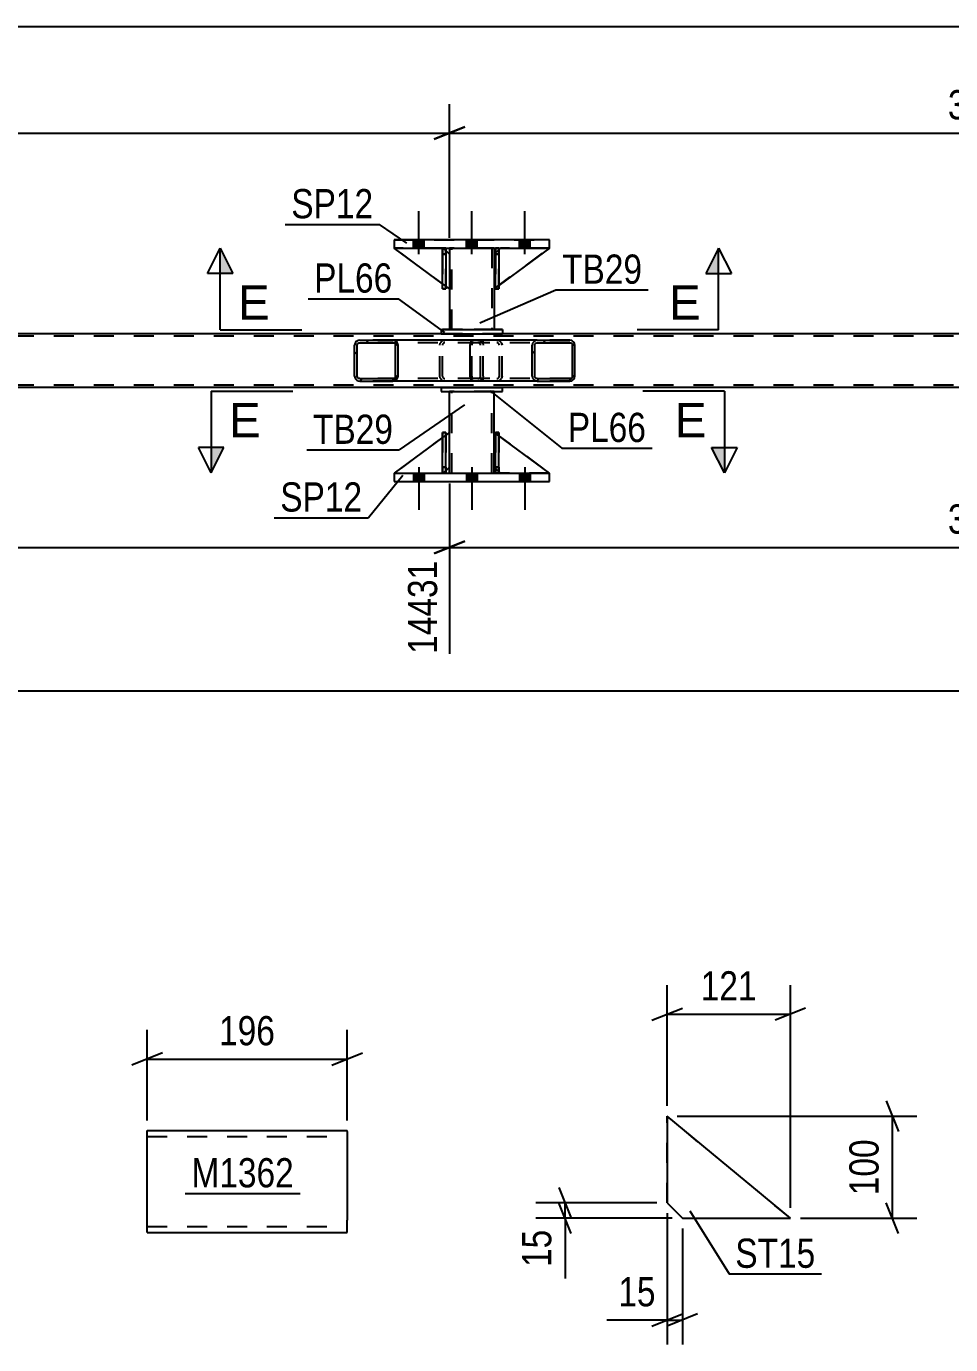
# Model space of a CAD drawing. Header units: millimetres. Extents: x 0 to 841, y 0 to 594.
# Drawn here: x 600.1 to 690.7, y 131.1 to 260.3 of the extents above; entities that cross this region are included whole.
import ezdxf

# ---------------------------------------------------------------- set-up
doc = ezdxf.new("R2010")
doc.units = ezdxf.units.MM
doc.linetypes.add('DXK_LINE_DOT2', pattern=[3.9198, 1.9599, -1.9599])
doc.styles.add('Arial', font='ARIAL.TTF', dxfattribs={"height": 0.2})
doc.styles.add('Arial Narrow', font='ARIALN.TTF', dxfattribs={"height": 0.2})

# ---------------------------------------------------------------- blocks, each defined once
blk = doc.blocks.new('Part-283133386-2821 - 2736')
at = {"color": 2, "linetype": 'Continuous'}
for p, q in [((640.8, 224.93), (640.8, 224.53)), ((640.8, 224.93), (646.8, 224.93)), ((640.8, 224.53), (646.8, 224.53)), ((646.8, 224.53), (646.8, 224.93))]:
    blk.add_line(p, q, dxfattribs=at)
at = {"color": 7, "linetype": 'DXK_LINE_DOT2'}
for p, q in [((646.8, 224.93), (640.8, 224.93)), ((640.8, 224.53), (646.8, 224.53))]:
    blk.add_line(p, q, dxfattribs=at)
blk = doc.blocks.new('Bolt-283133386-2932 - 2736')
at = {"linetype": 'Continuous'}
for points in [[(639.12, 216.53), (638.08, 216.53), (638.08, 215.73), (639.12, 215.73)], [(639.12, 216.53), (638.08, 216.53), (638.08, 215.73), (639.12, 215.73)], [(639.12, 216.53), (638.08, 216.53), (638.08, 215.73), (639.12, 215.73)], [(644.32, 216.53), (643.28, 216.53), (643.28, 215.73), (644.32, 215.73)], [(644.32, 216.53), (643.28, 216.53), (643.28, 215.73), (644.32, 215.73)], [(649.52, 216.53), (648.48, 216.53), (648.48, 215.73), (649.52, 215.73)], [(649.52, 216.53), (648.48, 216.53), (648.48, 215.73), (649.52, 215.73)], [(649.52, 216.53), (648.48, 216.53), (648.48, 215.73), (649.52, 215.73)]]:
    blk.add_hatch(color=1, dxfattribs=at).paths.add_polyline_path(points)
at = {"color": 1, "linetype": 'Continuous'}
for p, q in [((638.08, 216.53), (638.08, 215.73)), ((638.08, 216.53), (638.08, 215.73)), ((638.08, 216.53), (638.08, 215.73)), ((638.6, 217.13), (638.6, 212.93)), ((638.6, 217.13), (638.6, 212.93)), ((638.6, 217.13), (638.6, 212.93)), ((639.12, 216.53), (639.12, 215.73)), ((639.12, 216.53), (639.12, 215.73)), ((639.12, 216.53), (639.12, 215.73)), ((643.28, 216.53), (643.28, 215.73)), ((643.28, 216.53), (643.28, 215.73)), ((643.8, 217.13), (643.8, 212.93)), ((643.8, 217.13), (643.8, 212.93)), ((644.32, 216.53), (644.32, 215.73)), ((644.32, 216.53), (644.32, 215.73)), ((648.48, 216.53), (648.48, 215.73)), ((648.48, 216.53), (648.48, 215.73)), ((648.48, 216.53), (648.48, 215.73)), ((649, 217.13), (649, 212.93)), ((649, 217.13), (649, 212.93)), ((649, 217.13), (649, 212.93)), ((649.52, 216.53), (649.52, 215.73)), ((649.52, 216.53), (649.52, 215.73)), ((649.52, 216.53), (649.52, 215.73))]:
    blk.add_line(p, q, dxfattribs=at)
blk = doc.blocks.new('Part-283133386-2868 - 2736')
at = {"color": 7, "linetype": 'DXK_LINE_DOT2'}
for p, q in [((640.93, 238.01), (640.93, 238.61)), ((640.93, 238.61), (640.93, 238.61)), ((640.93, 238.61), (640.93, 234.61)), ((640.93, 238.61), (641.25, 238.61)), ((640.93, 234.61), (640.93, 238.01)), ((640.93, 238.01), (641.25, 238.01)), ((641.25, 238.61), (641.25, 238.01)), ((641.25, 234.61), (641.25, 238.61)), ((641.25, 238.01), (641.25, 234.61)), ((640.93, 234.61), (641.25, 234.61))]:
    blk.add_line(p, q, dxfattribs=at)
blk = doc.blocks.new('Part-283133386-2856 - 2736')
at = {"color": 7, "linetype": 'DXK_LINE_DOT2'}
for p, q in [((646, 238.01), (646.6, 238.61)), ((646, 238.01), (646, 234.61)), ((646.45, 238.45), (646.13, 238.13)), ((651.4, 238.61), (646.6, 238.61)), ((646, 234.61), (646.45, 234.94))]:
    blk.add_line(p, q, dxfattribs=at)
at = {"color": 2, "linetype": 'Continuous'}
for p, q in [((646.13, 238.13), (646, 238.01)), ((646, 238.01), (646, 234.61)), ((646, 238.01), (646, 238.01)), ((646.6, 238.61), (646.45, 238.45)), ((651.4, 238.61), (646.45, 234.94)), ((646.13, 234.7), (646, 234.61))]:
    blk.add_line(p, q, dxfattribs=at)
blk = doc.blocks.new('Part-283133386-2866 - 2736')
at = {"color": 2, "linetype": 'Continuous'}
for p, q in [((641.25, 238.61), (640.93, 238.61)), ((640.93, 234.61), (640.93, 238.61)), ((641.25, 238.61), (641.25, 238.61)), ((641.25, 238.61), (641.25, 234.61)), ((641.25, 234.61), (640.93, 234.61))]:
    blk.add_line(p, q, dxfattribs=at)
at = {"color": 7, "linetype": 'DXK_LINE_DOT2'}
for p, q in [((640.93, 238.61), (640.93, 238.01)), ((641.25, 238.01), (640.93, 238.01)), ((640.93, 238.01), (640.93, 234.61)), ((641.25, 238.01), (641.25, 238.61)), ((641.25, 234.61), (641.25, 238.01))]:
    blk.add_line(p, q, dxfattribs=at)
blk = doc.blocks.new('Part-283133386-2749 - 2736')
at = {"linetype": 'Continuous'}
h = blk.add_hatch(dxfattribs=at)
h.set_pattern_fill('', scale=0.7, style=0, pattern_type=0)
h.set_pattern_definition([(45, (653.8719, 229.2702), (-1.57154, 1.57154), [])])
h.paths.add_polyline_path([(653.91, 229.09), (653.87, 229.27), (653.76, 229.43), (653.6, 229.53), (653.41, 229.57), (650.22, 229.57), (650.03, 229.53), (649.87, 229.43), (649.76, 229.27), (649.72, 229.09), (649.72, 226.05), (649.76, 225.86), (649.87, 225.71), (650.03, 225.6), (650.22, 225.57), (653.41, 225.57), (653.6, 225.6), (653.76, 225.71), (653.87, 225.86), (653.91, 226.05)])
h.paths.add_polyline_path([(653.64, 225.95), (653.59, 225.88), (653.5, 225.82), (653.41, 225.81), (650.22, 225.81), (650.13, 225.82), (650.05, 225.88), (649.99, 225.95), (649.97, 226.05), (649.97, 229.09), (649.99, 229.18), (650.05, 229.26), (650.13, 229.31), (650.22, 229.33), (653.41, 229.33), (653.5, 229.31), (653.59, 229.26), (653.64, 229.18), (653.66, 229.09), (653.66, 226.05)])
at = {"color": 2, "linetype": 'Continuous'}
for p, q in [((643.65, 229.09), (643.67, 229.27)), ((643.65, 226.05), (643.65, 229.09)), ((643.67, 229.27), (643.73, 229.43)), ((643.73, 229.43), (643.82, 229.53)), ((643.82, 229.53), (643.92, 229.57)), ((650.22, 229.57), (643.92, 229.57)), ((649.76, 229.27), (649.72, 229.09)), ((649.72, 226.05), (649.72, 229.09)), ((649.97, 229.09), (649.99, 229.18)), ((649.97, 226.05), (649.97, 229.09)), ((649.99, 229.18), (650.05, 229.26)), ((650.22, 229.57), (650.03, 229.53)), ((650.05, 229.26), (650.13, 229.31)), ((650.13, 229.31), (650.22, 229.33)), ((650.22, 229.57), (653.41, 229.57)), ((650.22, 229.33), (653.41, 229.33)), ((653.6, 229.53), (653.41, 229.57)), ((653.41, 229.33), (653.5, 229.31)), ((653.5, 229.31), (653.59, 229.26)), ((653.59, 229.26), (653.64, 229.18)), ((653.64, 229.18), (653.66, 229.09)), ((653.66, 226.05), (653.66, 229.09)), ((653.91, 229.09), (653.87, 229.27)), ((653.91, 226.05), (653.91, 229.09)), ((643.67, 225.86), (643.65, 226.05)), ((643.73, 225.71), (643.67, 225.86)), ((643.82, 225.6), (643.73, 225.71)), ((643.92, 225.57), (643.82, 225.6)), ((650.22, 225.57), (643.92, 225.57)), ((649.72, 226.05), (649.76, 225.86)), ((649.99, 225.95), (649.97, 226.05)), ((650.05, 225.88), (649.99, 225.95)), ((650.03, 225.6), (650.22, 225.57)), ((650.13, 225.82), (650.05, 225.88)), ((650.22, 225.81), (650.13, 225.82)), ((650.22, 225.81), (653.41, 225.81)), ((650.22, 225.57), (653.41, 225.57)), ((653.5, 225.82), (653.41, 225.81)), ((653.41, 225.57), (653.6, 225.6)), ((653.59, 225.88), (653.5, 225.82)), ((653.64, 225.95), (653.59, 225.88)), ((653.66, 226.05), (653.64, 225.95)), ((653.87, 225.86), (653.91, 226.05))]:
    blk.add_line(p, q, dxfattribs=at)
at = {"color": 7, "linetype": 'DXK_LINE_DOT2'}
for p, q in [((643.8, 229.18), (643.79, 229.09)), ((643.79, 226.05), (643.79, 229.09)), ((643.83, 229.26), (643.8, 229.18)), ((643.87, 229.31), (643.83, 229.26)), ((643.92, 229.33), (643.87, 229.31)), ((653.41, 229.33), (643.92, 229.33)), ((644.92, 229.33), (644.92, 229.57)), ((646.26, 229.57), (646.45, 229.53)), ((646.35, 229.31), (646.26, 229.33)), ((646.43, 229.26), (646.35, 229.31)), ((646.49, 229.18), (646.43, 229.26)), ((646.51, 229.09), (646.49, 229.18)), ((646.51, 226.05), (646.51, 229.09)), ((646.72, 229.27), (646.76, 229.09)), ((646.76, 226.05), (646.76, 229.09)), ((653.41, 229.57), (650.22, 229.57)), ((643.79, 226.05), (643.8, 225.95)), ((643.8, 225.95), (643.83, 225.88)), ((643.83, 225.88), (643.87, 225.82)), ((643.87, 225.82), (643.92, 225.81)), ((653.41, 225.81), (643.92, 225.81)), ((644.92, 225.57), (644.92, 225.81)), ((646.26, 225.81), (646.35, 225.82)), ((646.45, 225.6), (646.26, 225.57)), ((646.35, 225.82), (646.43, 225.88)), ((646.43, 225.88), (646.49, 225.95)), ((646.49, 225.95), (646.51, 226.05)), ((646.76, 226.05), (646.72, 225.86)), ((653.41, 225.57), (650.22, 225.57))]:
    blk.add_line(p, q, dxfattribs=at)
for centre, start, end in [((646.27, 229.07), 23.8494, 68.8059), ((646.27, 226.06), 291.1941, 336.1506)]:
    blk.add_arc(centre, 0.492, start, end, dxfattribs=at)
at = {"color": 2, "linetype": 'Continuous'}
for centre, start, end in [((650.21, 229.07), 111.1941, 156.1506), ((653.42, 229.07), 23.8494, 68.8059), ((650.21, 226.06), 203.8494, 248.8059), ((653.42, 226.06), 291.1941, 336.1506)]:
    blk.add_arc(centre, 0.492, start, end, dxfattribs=at)
blk = doc.blocks.new('Part-283133386-2751 - 2736')
at = {"color": 7, "linetype": 'DXK_LINE_DOT2'}
for p, q in [((646.13, 238.01), (646.13, 238.61)), ((646.13, 238.61), (646.13, 238.61)), ((646.13, 238.61), (646.13, 234.61)), ((646.13, 238.61), (646.45, 238.61)), ((646.13, 234.61), (646.13, 238.01)), ((646.13, 238.01), (646.45, 238.01)), ((646.45, 238.61), (646.45, 238.01)), ((646.45, 234.61), (646.45, 238.61)), ((646.45, 238.01), (646.45, 234.61)), ((646.13, 234.61), (646.45, 234.61))]:
    blk.add_line(p, q, dxfattribs=at)
blk = doc.blocks.new('Part-283133386-2831 - 2736')
at = {"color": 2, "linetype": 'Continuous'}
for p, q in [((641.6, 238.61), (641.6, 238.01)), ((646, 238.61), (646, 238.01)), ((641.6, 234.61), (641.6, 230.61)), ((646, 234.61), (646, 230.61))]:
    blk.add_line(p, q, dxfattribs=at)
at = {"color": 7, "linetype": 'DXK_LINE_DOT2'}
for p, q in [((646, 238.61), (641.6, 238.61)), ((641.6, 238.01), (641.6, 234.61)), ((641.84, 230.61), (641.84, 238.61)), ((645.76, 238.61), (645.76, 230.61)), ((646, 238.01), (646, 234.61)), ((646, 230.61), (641.6, 230.61))]:
    blk.add_line(p, q, dxfattribs=at)
blk = doc.blocks.new('Part-283133386-2784 - 2736')
at = {"linetype": 'Continuous'}
h = blk.add_hatch(dxfattribs=at)
h.set_pattern_fill('', scale=0.7, style=0, pattern_type=0)
h.set_pattern_definition([(45, (636.5267, 229.2702), (-1.57154, 1.57154), [])])
h.paths.add_polyline_path([(636.57, 229.09), (636.53, 229.27), (636.42, 229.43), (636.25, 229.53), (636.05, 229.57), (632.82, 229.57), (632.62, 229.53), (632.46, 229.43), (632.35, 229.27), (632.31, 229.09), (632.31, 226.05), (632.35, 225.86), (632.46, 225.71), (632.62, 225.6), (632.82, 225.57), (636.05, 225.57), (636.25, 225.6), (636.42, 225.71), (636.53, 225.86), (636.57, 226.05)])
h.paths.add_polyline_path([(636.29, 225.95), (636.24, 225.88), (636.15, 225.82), (636.05, 225.81), (632.82, 225.81), (632.72, 225.82), (632.64, 225.88), (632.58, 225.95), (632.56, 226.05), (632.56, 229.09), (632.58, 229.18), (632.64, 229.26), (632.72, 229.31), (632.82, 229.33), (636.05, 229.33), (636.15, 229.31), (636.24, 229.26), (636.29, 229.18), (636.31, 229.09), (636.31, 226.05)])
at = {"color": 2, "linetype": 'Continuous'}
for p, q in [((632.35, 229.27), (632.31, 229.09)), ((632.31, 226.05), (632.31, 229.09)), ((632.56, 229.09), (632.58, 229.18)), ((632.56, 226.05), (632.56, 229.09)), ((632.58, 229.18), (632.64, 229.26)), ((632.82, 229.57), (632.62, 229.53)), ((632.64, 229.26), (632.72, 229.31)), ((632.72, 229.31), (632.82, 229.33)), ((632.82, 229.57), (636.05, 229.57)), ((632.82, 229.33), (636.05, 229.33)), ((643.92, 229.57), (636.05, 229.57)), ((636.25, 229.53), (636.05, 229.57)), ((636.05, 229.33), (636.15, 229.31)), ((636.15, 229.31), (636.24, 229.26)), ((636.24, 229.26), (636.29, 229.18)), ((636.29, 229.18), (636.31, 229.09)), ((636.31, 226.05), (636.31, 229.09)), ((636.57, 229.09), (636.53, 229.27)), ((636.57, 226.05), (636.57, 229.09)), ((632.31, 226.05), (632.35, 225.86)), ((632.58, 225.95), (632.56, 226.05)), ((632.64, 225.88), (632.58, 225.95)), ((632.62, 225.6), (632.82, 225.57)), ((632.72, 225.82), (632.64, 225.88)), ((632.82, 225.81), (632.72, 225.82)), ((632.82, 225.81), (636.05, 225.81)), ((632.82, 225.57), (636.05, 225.57)), ((636.15, 225.82), (636.05, 225.81)), ((636.05, 225.57), (636.25, 225.6)), ((643.92, 225.57), (636.05, 225.57)), ((636.24, 225.88), (636.15, 225.82)), ((636.29, 225.95), (636.24, 225.88)), ((636.31, 226.05), (636.29, 225.95)), ((636.53, 225.86), (636.57, 226.05))]:
    blk.add_line(p, q, dxfattribs=at)
at = {"color": 7, "linetype": 'DXK_LINE_DOT2'}
for p, q in [((636.05, 229.57), (632.82, 229.57)), ((644.4, 229.33), (632.82, 229.33)), ((640.66, 229.09), (640.7, 229.27)), ((640.66, 226.05), (640.66, 229.09)), ((640.93, 229.18), (640.91, 229.09)), ((640.91, 226.05), (640.91, 229.09)), ((640.99, 229.26), (640.93, 229.18)), ((640.97, 229.53), (641.17, 229.57)), ((641.07, 229.31), (640.99, 229.26)), ((641.17, 229.33), (641.07, 229.31)), ((644.4, 229.57), (643.92, 229.57)), ((644.4, 229.57), (644.6, 229.53)), ((644.5, 229.31), (644.4, 229.33)), ((644.58, 229.26), (644.5, 229.31)), ((644.64, 229.18), (644.58, 229.26)), ((644.66, 229.09), (644.64, 229.18)), ((644.66, 226.05), (644.66, 229.09)), ((644.88, 229.27), (644.92, 229.09)), ((644.92, 226.05), (644.92, 229.09)), ((644.4, 225.81), (632.82, 225.81)), ((636.05, 225.57), (632.82, 225.57)), ((640.7, 225.86), (640.66, 226.05)), ((640.91, 226.05), (640.93, 225.95)), ((640.93, 225.95), (640.99, 225.88)), ((641.17, 225.57), (640.97, 225.6)), ((640.99, 225.88), (641.07, 225.82)), ((641.07, 225.82), (641.17, 225.81)), ((644.4, 225.57), (643.92, 225.57)), ((644.4, 225.81), (644.5, 225.82)), ((644.6, 225.6), (644.4, 225.57)), ((644.5, 225.82), (644.58, 225.88)), ((644.58, 225.88), (644.64, 225.95)), ((644.64, 225.95), (644.66, 226.05)), ((644.92, 226.05), (644.88, 225.86))]:
    blk.add_line(p, q, dxfattribs=at)
at = {"color": 2, "linetype": 'Continuous'}
for centre, start, end in [((632.8, 229.07), 110.7583, 155.68), ((636.07, 229.07), 24.32, 69.2417), ((632.8, 226.07), 204.32, 249.2417), ((636.07, 226.07), 290.7583, 335.68)]:
    blk.add_arc(centre, 0.496, start, end, dxfattribs=at)
at = {"color": 7, "linetype": 'DXK_LINE_DOT2'}
for centre, start, end in [((641.15, 229.07), 110.7583, 155.68), ((644.42, 229.07), 24.32, 69.2417), ((641.15, 226.07), 204.32, 249.2417), ((644.42, 226.07), 290.7583, 335.68)]:
    blk.add_arc(centre, 0.496, start, end, dxfattribs=at)
blk = doc.blocks.new('Part-283133386-2852 - 2736')
at = {"color": 2, "linetype": 'Continuous'}
for p, q in [((651.4, 239.41), (636.2, 239.41)), ((636.2, 239.41), (636.2, 238.61)), ((651.4, 238.61), (651.4, 239.41)), ((636.2, 238.61), (651.4, 238.61))]:
    blk.add_line(p, q, dxfattribs=at)
at = {"color": 7, "linetype": 'DXK_LINE_DOT2'}
for p, q in [((636.2, 239.41), (651.4, 239.41)), ((636.2, 238.61), (651.4, 238.61))]:
    blk.add_line(p, q, dxfattribs=at)
blk = doc.blocks.new('Part-283133386-2791 - 2736')
at = {"color": 2, "linetype": 'Continuous'}
for p, q in [((646.45, 238.61), (646.13, 238.61)), ((646.13, 234.61), (646.13, 238.61)), ((646.45, 238.61), (646.45, 238.61)), ((646.45, 238.61), (646.45, 234.61)), ((646.45, 234.61), (646.13, 234.61))]:
    blk.add_line(p, q, dxfattribs=at)
at = {"color": 7, "linetype": 'DXK_LINE_DOT2'}
for p, q in [((646.13, 238.61), (646.13, 238.01)), ((646.45, 238.01), (646.13, 238.01)), ((646.13, 238.01), (646.13, 234.61)), ((646.45, 238.01), (646.45, 238.61)), ((646.45, 234.61), (646.45, 238.01))]:
    blk.add_line(p, q, dxfattribs=at)
blk = doc.blocks.new('Part-283133386-2826 - 2736')
at = {"color": 2, "linetype": 'Continuous'}
for p, q in [((640.8, 230.61), (640.8, 230.21)), ((640.8, 230.61), (646.8, 230.61)), ((640.8, 230.21), (646.8, 230.21)), ((646.8, 230.61), (646.8, 230.21))]:
    blk.add_line(p, q, dxfattribs=at)
at = {"color": 7, "linetype": 'DXK_LINE_DOT2'}
for p, q in [((646.8, 230.61), (640.8, 230.61)), ((646.8, 230.21), (640.8, 230.21))]:
    blk.add_line(p, q, dxfattribs=at)
blk = doc.blocks.new('Part-283133386-2854 - 2736')
at = {"color": 7, "linetype": 'DXK_LINE_DOT2'}
for p, q in [((641.25, 220.53), (640.93, 220.53)), ((640.93, 217.13), (640.93, 220.53)), ((640.93, 216.53), (640.93, 220.53)), ((641.25, 220.53), (641.25, 217.13)), ((641.25, 216.53), (641.25, 220.53)), ((641.25, 217.13), (640.93, 217.13)), ((640.93, 216.53), (640.93, 217.13)), ((641.25, 216.53), (640.93, 216.53)), ((641.25, 217.13), (641.25, 216.53)), ((641.25, 216.53), (641.25, 216.53))]:
    blk.add_line(p, q, dxfattribs=at)
blk = doc.blocks.new('Part-283133386-2857 - 2736')
at = {"color": 7, "linetype": 'DXK_LINE_DOT2'}
for p, q in [((646.6, 238.61), (646, 238.01)), ((646, 234.61), (651.4, 238.61)), ((646, 238.01), (646.6, 238.61)), ((646, 238.01), (646, 234.61)), ((646, 238.01), (646, 238.01)), ((646, 238.01), (646, 234.61)), ((651.4, 238.61), (646.6, 238.61))]:
    blk.add_line(p, q, dxfattribs=at)
blk = doc.blocks.new('Part-283133386-2858 - 2736')
at = {"color": 2, "linetype": 'Continuous'}
for p, q in [((640.93, 235.1), (636.2, 238.61)), ((641.25, 238.36), (641.6, 238.01)), ((641.6, 238.01), (641.6, 234.61)), ((641.6, 234.61), (641.25, 234.87))]:
    blk.add_line(p, q, dxfattribs=at)
at = {"color": 7, "linetype": 'DXK_LINE_DOT2'}
for p, q in [((641, 238.61), (636.2, 238.61)), ((641.25, 238.36), (641, 238.61)), ((641.25, 234.87), (640.93, 235.1))]:
    blk.add_line(p, q, dxfattribs=at)
blk = doc.blocks.new('Part-283133386-2865 - 2736')
at = {"color": 7, "linetype": 'DXK_LINE_DOT2'}
for p, q in [((641.6, 234.61), (636.2, 238.61)), ((636.2, 238.61), (641, 238.61)), ((641, 238.61), (641.6, 238.01)), ((641.6, 238.01), (641.6, 234.61))]:
    blk.add_line(p, q, dxfattribs=at)
blk = doc.blocks.new('Part-283133386-2874 - 2736')
at = {"color": 2, "linetype": 'Continuous'}
for p, q in [((641.6, 220.53), (641.6, 224.53)), ((646, 220.53), (646, 224.53)), ((641.6, 216.53), (641.6, 217.13)), ((646, 216.53), (646, 217.13))]:
    blk.add_line(p, q, dxfattribs=at)
at = {"color": 7, "linetype": 'DXK_LINE_DOT2'}
for p, q in [((646, 224.53), (641.6, 224.53)), ((641.84, 216.53), (641.84, 224.53)), ((645.76, 216.53), (645.76, 224.53)), ((641.6, 217.13), (641.6, 220.53)), ((646, 217.13), (646, 220.53)), ((641.6, 216.53), (646, 216.53))]:
    blk.add_line(p, q, dxfattribs=at)
blk = doc.blocks.new('Part-283133386-2877 - 2736')
at = {"color": 2, "linetype": 'Continuous'}
for p, q in [((646.13, 216.53), (646.13, 220.53)), ((646.13, 220.53), (646.45, 220.53)), ((646.45, 216.53), (646.45, 220.53)), ((646.13, 216.53), (646.13, 216.53)), ((646.45, 216.53), (646.13, 216.53))]:
    blk.add_line(p, q, dxfattribs=at)
at = {"color": 7, "linetype": 'DXK_LINE_DOT2'}
for p, q in [((646.13, 220.53), (646.13, 217.13)), ((646.45, 217.13), (646.45, 220.53)), ((646.13, 217.13), (646.13, 216.53)), ((646.13, 217.13), (646.45, 217.13)), ((646.13, 216.53), (646.13, 216.53)), ((646.45, 216.53), (646.45, 217.13))]:
    blk.add_line(p, q, dxfattribs=at)
blk = doc.blocks.new('Part-283133386-2879 - 2736')
at = {"color": 7, "linetype": 'DXK_LINE_DOT2'}
for p, q in [((646.45, 220.53), (646.13, 220.53)), ((646.13, 217.13), (646.13, 220.53)), ((646.13, 216.53), (646.13, 220.53)), ((646.45, 220.53), (646.45, 217.13)), ((646.45, 216.53), (646.45, 220.53)), ((646.45, 217.13), (646.13, 217.13)), ((646.13, 216.53), (646.13, 217.13)), ((646.45, 216.53), (646.13, 216.53)), ((646.45, 217.13), (646.45, 216.53)), ((646.45, 216.53), (646.45, 216.53))]:
    blk.add_line(p, q, dxfattribs=at)
blk = doc.blocks.new('Part-283133386-2903 - 2736')
at = {"color": 2, "linetype": 'Continuous'}
for p, q in [((636.2, 216.53), (636.2, 215.73)), ((636.2, 216.53), (651.4, 216.53)), ((651.4, 215.73), (651.4, 216.53)), ((636.2, 215.73), (651.4, 215.73))]:
    blk.add_line(p, q, dxfattribs=at)
at = {"color": 7, "linetype": 'DXK_LINE_DOT2'}
for p, q in [((636.2, 216.53), (651.4, 216.53)), ((636.2, 215.73), (651.4, 215.73))]:
    blk.add_line(p, q, dxfattribs=at)
blk = doc.blocks.new('Part-283133386-2904 - 2736')
at = {"color": 2, "linetype": 'Continuous'}
for p, q in [((646, 220.53), (646, 220.53)), ((646, 217.13), (646, 220.53)), ((646.13, 220.43), (646, 220.53)), ((651.4, 216.53), (646.45, 220.2)), ((646, 217.13), (646, 217.13)), ((646.13, 217), (646, 217.13)), ((646.6, 216.53), (646.45, 216.68))]:
    blk.add_line(p, q, dxfattribs=at)
at = {"color": 7, "linetype": 'DXK_LINE_DOT2'}
for p, q in [((646, 217.13), (646, 220.53)), ((646.45, 220.2), (646.13, 220.43)), ((646.6, 216.53), (646, 217.13)), ((646.45, 216.68), (646.13, 217)), ((651.4, 216.53), (646.6, 216.53))]:
    blk.add_line(p, q, dxfattribs=at)
blk = doc.blocks.new('Part-283133386-2905 - 2736')
at = {"color": 7, "linetype": 'DXK_LINE_DOT2'}
for p, q in [((646, 217.13), (646, 220.53)), ((646, 220.53), (651.4, 216.53)), ((646, 220.53), (646, 217.13)), ((646.6, 216.53), (646, 217.13)), ((646, 217.13), (646, 217.13)), ((646, 217.13), (646.6, 216.53)), ((651.4, 216.53), (646.6, 216.53))]:
    blk.add_line(p, q, dxfattribs=at)
blk = doc.blocks.new('Part-283133386-2906 - 2736')
at = {"color": 2, "linetype": 'Continuous'}
for p, q in [((640.93, 220.03), (636.2, 216.53)), ((641.6, 220.53), (641.25, 220.26)), ((641.6, 217.13), (641.6, 220.53)), ((641.6, 217.13), (641.25, 216.77))]:
    blk.add_line(p, q, dxfattribs=at)
at = {"color": 7, "linetype": 'DXK_LINE_DOT2'}
for p, q in [((641.25, 220.26), (640.93, 220.03)), ((636.2, 216.53), (636.2, 216.53)), ((636.2, 216.53), (636.2, 216.53)), ((636.2, 216.53), (641, 216.53)), ((641, 216.53), (641.25, 216.77))]:
    blk.add_line(p, q, dxfattribs=at)
blk = doc.blocks.new('Part-283133386-2907 - 2736')
at = {"color": 7, "linetype": 'DXK_LINE_DOT2'}
for p, q in [((641.6, 220.53), (636.2, 216.53)), ((641.6, 217.13), (641.6, 220.53)), ((636.2, 216.53), (641, 216.53)), ((641, 216.53), (641.6, 217.13))]:
    blk.add_line(p, q, dxfattribs=at)
blk = doc.blocks.new('Part-283133386-2908 - 2736')
at = {"color": 2, "linetype": 'Continuous'}
for p, q in [((640.93, 216.53), (640.93, 220.53)), ((640.93, 220.53), (641.25, 220.53)), ((641.25, 216.53), (641.25, 220.53)), ((640.93, 216.53), (640.93, 216.53)), ((641.25, 216.53), (640.93, 216.53))]:
    blk.add_line(p, q, dxfattribs=at)
at = {"color": 7, "linetype": 'DXK_LINE_DOT2'}
for p, q in [((640.93, 220.53), (640.93, 217.13)), ((641.25, 217.13), (641.25, 220.53)), ((640.93, 217.13), (640.93, 216.53)), ((640.93, 217.13), (641.25, 217.13)), ((640.93, 216.53), (640.93, 216.53)), ((641.25, 216.53), (641.25, 217.13))]:
    blk.add_line(p, q, dxfattribs=at)
blk = doc.blocks.new('Part-283133386-2929 - 2736')
at = {"color": 2, "linetype": 'Continuous'}
for p, q in [((640.8, 230.21), (476.54, 230.21)), ((738.05, 230.21), (646.8, 230.21)), ((738.05, 224.93), (221.12, 224.93))]:
    blk.add_line(p, q, dxfattribs=at)
at = {"color": 7, "linetype": 'DXK_LINE_DOT2'}
for p, q in [((646.8, 230.21), (640.8, 230.21)), ((738.05, 229.97), (79.13, 229.97)), ((738.05, 225.17), (79.13, 225.17))]:
    blk.add_line(p, q, dxfattribs=at)
blk = doc.blocks.new('Bolt-283133386-2931 - 2736')
at = {"linetype": 'Continuous'}
for points in [[(638.08, 238.61), (639.12, 238.61), (639.12, 239.41), (638.08, 239.41)], [(638.08, 238.61), (639.12, 238.61), (639.12, 239.41), (638.08, 239.41)], [(638.08, 238.61), (639.12, 238.61), (639.12, 239.41), (638.08, 239.41)], [(643.28, 238.61), (644.32, 238.61), (644.32, 239.41), (643.28, 239.41)], [(643.28, 238.61), (644.32, 238.61), (644.32, 239.41), (643.28, 239.41)], [(648.48, 238.61), (649.52, 238.61), (649.52, 239.41), (648.48, 239.41)], [(648.48, 238.61), (649.52, 238.61), (649.52, 239.41), (648.48, 239.41)], [(648.48, 238.61), (649.52, 238.61), (649.52, 239.41), (648.48, 239.41)]]:
    blk.add_hatch(color=1, dxfattribs=at).paths.add_polyline_path(points)
at = {"color": 1, "linetype": 'Continuous'}
for p, q in [((638.6, 238.01), (638.6, 242.21)), ((638.6, 238.01), (638.6, 242.21)), ((638.6, 238.01), (638.6, 242.21)), ((643.8, 238.01), (643.8, 242.21)), ((643.8, 238.01), (643.8, 242.21)), ((649, 238.01), (649, 242.21)), ((649, 238.01), (649, 242.21)), ((649, 238.01), (649, 242.21)), ((638.08, 238.61), (638.08, 239.41)), ((638.08, 238.61), (638.08, 239.41)), ((638.08, 238.61), (638.08, 239.41)), ((639.12, 238.61), (639.12, 239.41)), ((639.12, 238.61), (639.12, 239.41)), ((639.12, 238.61), (639.12, 239.41)), ((643.28, 238.61), (643.28, 239.41)), ((643.28, 238.61), (643.28, 239.41)), ((644.32, 238.61), (644.32, 239.41)), ((644.32, 238.61), (644.32, 239.41)), ((648.48, 238.61), (648.48, 239.41)), ((648.48, 238.61), (648.48, 239.41)), ((648.48, 238.61), (648.48, 239.41)), ((649.52, 238.61), (649.52, 239.41)), ((649.52, 238.61), (649.52, 239.41)), ((649.52, 238.61), (649.52, 239.41))]:
    blk.add_line(p, q, dxfattribs=at)
blk = doc.blocks.new('Part-283133386-2099 - 2083')
at = {"color": 2, "linetype": 'Continuous'}
for p, q in [((662.94, 153.48), (662.94, 144.98)), ((675.03, 143.48), (662.94, 153.48)), ((662.94, 153.48), (662.94, 153.48)), ((662.94, 144.98), (664.44, 143.48)), ((662.94, 144.98), (662.94, 144.98)), ((664.44, 143.48), (675.03, 143.48))]:
    blk.add_line(p, q, dxfattribs=at)
at = {"color": 7, "linetype": 'DXK_LINE_DOT2'}
for p, q in [((662.94, 144.98), (662.94, 153.48)), ((675.03, 143.48), (662.94, 153.48)), ((662.94, 144.98), (664.44, 143.48))]:
    blk.add_line(p, q, dxfattribs=at)
blk = doc.blocks.new('Part-283133386-1598 - 1584')
at = {"color": 2, "linetype": 'Continuous'}
for p, q in [((611.96, 152.07), (611.96, 152.07)), ((611.96, 152.07), (631.57, 152.07)), ((611.96, 142.16), (611.96, 152.07)), ((631.57, 152.07), (631.57, 152.07)), ((631.57, 151.98), (631.57, 152.07)), ((631.57, 151.98), (631.57, 143.27)), ((631.57, 142.07), (631.57, 143.27)), ((611.96, 142.07), (611.96, 142.16)), ((611.96, 142.07), (611.96, 142.07)), ((611.96, 142.07), (631.57, 142.07)), ((631.57, 142.07), (631.57, 142.07))]:
    blk.add_line(p, q, dxfattribs=at)
at = {"color": 7, "linetype": 'DXK_LINE_DOT2'}
for p, q in [((611.96, 152.07), (631.57, 152.07)), ((611.96, 152.07), (611.96, 152.07)), ((611.96, 151.47), (611.96, 151.47)), ((611.96, 151.47), (631.57, 151.47)), ((611.96, 151.47), (631.57, 151.47)), ((631.57, 152.07), (631.57, 152.07)), ((631.57, 151.47), (631.57, 151.47)), ((611.96, 150.87), (611.96, 150.87)), ((611.96, 150.87), (611.96, 150.87)), ((631.57, 150.87), (631.57, 150.87)), ((631.57, 150.87), (631.57, 150.87)), ((611.96, 142.67), (611.96, 142.72)), ((611.96, 142.67), (611.96, 142.67)), ((611.96, 142.67), (631.57, 142.67)), ((611.96, 142.67), (631.57, 142.67)), ((631.57, 142.72), (631.57, 143.04)), ((631.57, 142.67), (631.57, 142.72)), ((631.57, 142.67), (631.57, 142.67)), ((611.96, 142.07), (631.57, 142.07))]:
    blk.add_line(p, q, dxfattribs=at)
blk = doc.blocks.new('StraightDimension-283133386-3133 - 2736')
at = {"color": 7, "linetype": 'Continuous'}
blk.add_line((70.51, 260.35), (746.67, 260.35), dxfattribs=at)
blk = doc.blocks.new('StraightDimension-283133386-3148 - 2736')
at = {"color": 7, "linetype": 'Continuous'}
blk.add_line((69.87, 195.2), (747.31, 195.2), dxfattribs=at)
blk = doc.blocks.new('StraightDimension-283133386-13108 - 2736')
at = {"color": 7, "linetype": 'Continuous'}
for p, q in [((641.6, 239.61), (641.6, 252.73)), ((746.67, 230.73), (746.67, 252.73)), ((643.1, 250.48), (640.1, 249.28)), ((641.6, 249.88), (746.67, 249.88)), ((745.17, 249.28), (748.17, 250.48))]:
    blk.add_line(p, q, dxfattribs=at)
at = {"color": 0}
blk.add_wipeout([(698.39, 250.63), (698.39, 254.83), (689.88, 254.83), (689.88, 250.63)], dxfattribs=at)
at = {"color": 3, "style": 'Arial Narrow'}
blk.add_text('3736', height=2.863, dxfattribs=at).set_placement((690.48, 251.23))
blk = doc.blocks.new('StraightDimension-283133386-13109 - 2736')
at = {"color": 7, "linetype": 'Continuous'}
for p, q in [((471.34, 239.61), (471.34, 252.73)), ((641.6, 239.61), (641.6, 252.73)), ((472.84, 250.48), (469.84, 249.28)), ((471.34, 249.88), (641.6, 249.88)), ((640.1, 249.28), (643.1, 250.48))]:
    blk.add_line(p, q, dxfattribs=at)
at = {"color": 0}
blk.add_wipeout([(560.73, 250.63), (560.73, 254.83), (552.21, 254.83), (552.21, 250.63)], dxfattribs=at)
at = {"color": 3, "style": 'Arial Narrow'}
blk.add_text('4257', height=2.863, dxfattribs=at).set_placement((552.81, 251.23))
blk = doc.blocks.new('StraightDimension-283133386-23475 - 2736')
at = {"color": 7, "linetype": 'Continuous'}
for p, q in [((746.67, 223.93), (746.67, 198.82)), ((641.6, 215.53), (641.6, 198.82)), ((643.1, 209.86), (640.1, 208.66)), ((745.17, 208.66), (748.17, 209.86)), ((641.6, 209.26), (746.67, 209.26))]:
    blk.add_line(p, q, dxfattribs=at)
at = {"color": 0}
blk.add_wipeout([(698.39, 210.01), (698.39, 214.21), (689.88, 214.21), (689.88, 210.01)], dxfattribs=at)
at = {"color": 3, "style": 'Arial Narrow'}
blk.add_text('3736', height=2.863, dxfattribs=at).set_placement((690.48, 210.61))
at = {"color": 0, "linetype": 'Continuous'}
blk.add_wipeout([(746.07, 208.56), (741.87, 208.56), (741.87, 198.22), (746.07, 198.22)], dxfattribs=at)
at = {"color": 3, "linetype": 'Continuous', "style": 'Arial Narrow'}
blk.add_text('18167', height=2.863, rotation=90.0002, dxfattribs=at).set_placement((745.47, 198.82))
blk = doc.blocks.new('StraightDimension-283133386-23476 - 2736')
at = {"color": 7, "linetype": 'Continuous'}
for p, q in [((471.34, 215.53), (471.34, 198.82)), ((641.6, 215.53), (641.6, 198.82)), ((472.84, 209.86), (469.84, 208.66)), ((640.1, 208.66), (643.1, 209.86)), ((471.34, 209.26), (641.6, 209.26))]:
    blk.add_line(p, q, dxfattribs=at)
at = {"color": 0}
blk.add_wipeout([(560.73, 210.01), (560.73, 214.21), (552.21, 214.21), (552.21, 210.01)], dxfattribs=at)
at = {"color": 3, "style": 'Arial Narrow'}
blk.add_text('4257', height=2.863, dxfattribs=at).set_placement((552.81, 210.61))
at = {"color": 0, "linetype": 'Continuous'}
blk.add_wipeout([(641, 208.56), (636.8, 208.56), (636.8, 198.22), (641, 198.22)], dxfattribs=at)
at = {"color": 3, "linetype": 'Continuous', "style": 'Arial Narrow'}
blk.add_text('14431', height=2.863, rotation=90.0002, dxfattribs=at).set_placement((640.4, 198.82))
blk = doc.blocks.new('StraightDimension-283133386-2131 - 2083')
at = {"color": 7, "linetype": 'Continuous'}
for p, q in [((684.43, 154.98), (685.63, 151.98)), ((663.94, 153.48), (687.43, 153.48)), ((685.03, 143.48), (685.03, 153.48)), ((685.63, 141.98), (684.43, 144.98)), ((676.03, 143.48), (687.43, 143.48))]:
    blk.add_line(p, q, dxfattribs=at)
at = {"color": 0}
blk.add_wipeout([(684.28, 151.82), (680.08, 151.82), (680.08, 145.13), (684.28, 145.13)], dxfattribs=at)
at = {"color": 3, "style": 'Arial Narrow'}
blk.add_text('100', height=2.863, rotation=90.0002, dxfattribs=at).set_placement((683.68, 145.73))
blk = doc.blocks.new('StraightDimension-283133386-2101 - 2083')
at = {"color": 7, "linetype": 'Continuous'}
for p, q in [((662.94, 143.98), (662.94, 131.08)), ((664.44, 142.48), (664.44, 131.08)), ((662.94, 133.48), (657.03, 133.48)), ((662.94, 133.48), (657.03, 133.48)), ((661.44, 132.88), (664.44, 134.08)), ((665.94, 134.08), (662.94, 132.88)), ((662.94, 133.48), (664.44, 133.48))]:
    blk.add_line(p, q, dxfattribs=at)
at = {"color": 0}
blk.add_wipeout([(662.41, 134.23), (662.41, 138.43), (657.56, 138.43), (657.56, 134.23)], dxfattribs=at)
at = {"color": 3, "style": 'Arial Narrow'}
blk.add_text('15', height=2.863, dxfattribs=at).set_placement((658.16, 134.83))
blk = doc.blocks.new('StraightDimension-283133386-2113 - 2083')
at = {"color": 7, "linetype": 'Continuous'}
for p, q in [((662.94, 154.48), (662.94, 166.33)), ((675.03, 144.48), (675.03, 166.33)), ((661.44, 162.88), (664.44, 164.08)), ((662.94, 163.48), (675.03, 163.48)), ((676.53, 164.08), (673.53, 162.88))]:
    blk.add_line(p, q, dxfattribs=at)
at = {"color": 0}
blk.add_wipeout([(672.33, 164.23), (672.33, 168.43), (665.64, 168.43), (665.64, 164.23)], dxfattribs=at)
at = {"color": 3, "style": 'Arial Narrow'}
blk.add_text('121', height=2.863, dxfattribs=at).set_placement((666.24, 164.83))
blk = doc.blocks.new('StraightDimension-283133386-2120 - 2083')
at = {"color": 7, "linetype": 'Continuous'}
for p, q in [((652.34, 146.48), (653.54, 143.48)), ((661.94, 144.98), (650.09, 144.98)), ((653.54, 141.98), (652.34, 144.98)), ((652.94, 143.48), (652.94, 144.98)), ((663.44, 143.48), (650.09, 143.48)), ((652.94, 143.48), (652.94, 137.57)), ((652.94, 143.48), (652.94, 137.57))]:
    blk.add_line(p, q, dxfattribs=at)
at = {"color": 0}
blk.add_wipeout([(652.19, 142.95), (647.99, 142.95), (647.99, 138.09), (652.19, 138.09)], dxfattribs=at)
at = {"color": 3, "style": 'Arial Narrow'}
blk.add_text('15', height=2.863, rotation=90.0002, dxfattribs=at).set_placement((651.59, 138.69))
blk = doc.blocks.new('StraightDimension-283133386-1600 - 1584')
at = {"color": 7, "linetype": 'Continuous'}
for p, q in [((611.96, 153.07), (611.96, 161.93)), ((631.57, 153.07), (631.57, 161.93)), ((613.46, 159.68), (610.46, 158.48)), ((611.96, 159.08), (631.57, 159.08)), ((630.07, 158.48), (633.07, 159.68))]:
    blk.add_line(p, q, dxfattribs=at)
at = {"color": 0}
blk.add_wipeout([(625.11, 159.83), (625.11, 164.03), (618.42, 164.03), (618.42, 159.83)], dxfattribs=at)
at = {"color": 3, "style": 'Arial Narrow'}
blk.add_text('196', height=2.863, dxfattribs=at).set_placement((619.02, 160.43))
blk = doc.blocks.new('Mark-283133386-2817 - 2736')
at = {"color": 0}
blk.add_wipeout([(660.89, 219.59), (660.89, 222.59), (653.21, 222.59), (653.21, 219.59)], dxfattribs=at)
blk.add_wipeout([(660.89, 219.59), (660.89, 222.59), (653.21, 222.59), (653.21, 219.59)], dxfattribs=at)
at = {"color": 30, "linetype": 'Continuous'}
for p, q in [((645.59, 224.62), (652.61, 218.99)), ((652.61, 218.99), (661.49, 218.99))]:
    blk.add_line(p, q, dxfattribs=at)
at = {"color": 3, "style": 'Arial Narrow'}
blk.add_text('PL66', height=2.863, dxfattribs=at).set_placement((653.21, 219.59))
blk = doc.blocks.new('Mark-283133386-2870 - 2736')
at = {"color": 0}
blk.add_wipeout([(636.09, 219.41), (636.09, 222.41), (628.23, 222.41), (628.23, 219.41)], dxfattribs=at)
blk.add_wipeout([(636.09, 219.41), (636.09, 222.41), (628.23, 222.41), (628.23, 219.41)], dxfattribs=at)
at = {"color": 30, "linetype": 'Continuous'}
for p in [(643.09, 223.22), (627.63, 218.81)]:
    blk.add_line(p, (636.69, 218.81), dxfattribs=at)
at = {"color": 3, "style": 'Arial Narrow'}
blk.add_text('TB29', height=2.863, dxfattribs=at).set_placement((628.23, 219.41))
blk = doc.blocks.new('Mark-283133386-2822 - 2736')
at = {"color": 0}
blk.add_wipeout([(636.02, 234.24), (636.02, 237.24), (628.34, 237.24), (628.34, 234.24)], dxfattribs=at)
blk.add_wipeout([(636.02, 234.24), (636.02, 237.24), (628.34, 237.24), (628.34, 234.24)], dxfattribs=at)
at = {"color": 30, "linetype": 'Continuous'}
for p in [(627.74, 233.64), (641.17, 230.34)]:
    blk.add_line(p, (636.62, 233.64), dxfattribs=at)
at = {"color": 3, "style": 'Arial Narrow'}
blk.add_text('PL66', height=2.863, dxfattribs=at).set_placement((628.34, 234.24))
blk = doc.blocks.new('Mark-283133386-2827 - 2736')
at = {"color": 0}
blk.add_wipeout([(660.5, 235.11), (660.5, 238.11), (652.65, 238.11), (652.65, 235.11)], dxfattribs=at)
blk.add_wipeout([(660.5, 235.11), (660.5, 238.11), (652.65, 238.11), (652.65, 235.11)], dxfattribs=at)
at = {"color": 30, "linetype": 'Continuous'}
for p, q in [((644.6, 231.29), (652.05, 234.51)), ((652.05, 234.51), (661.1, 234.51))]:
    blk.add_line(p, q, dxfattribs=at)
at = {"color": 3, "style": 'Arial Narrow'}
blk.add_text('TB29', height=2.863, dxfattribs=at).set_placement((652.65, 235.11))
blk = doc.blocks.new('Mark-283133386-2848 - 2736')
at = {"color": 0}
blk.add_wipeout([(634.14, 241.53), (634.14, 244.53), (626.1, 244.53), (626.1, 241.53)], dxfattribs=at)
blk.add_wipeout([(634.14, 241.53), (634.14, 244.53), (626.1, 244.53), (626.1, 241.53)], dxfattribs=at)
at = {"color": 30, "linetype": 'Continuous'}
for p in [(625.5, 240.93), (637.42, 239.1)]:
    blk.add_line(p, (634.74, 240.93), dxfattribs=at)
at = {"color": 3, "style": 'Arial Narrow'}
blk.add_text('SP12', height=2.863, dxfattribs=at).set_placement((626.1, 241.53))
blk = doc.blocks.new('Mark-283133386-2899 - 2736')
at = {"color": 0}
blk.add_wipeout([(633.06, 212.77), (633.06, 215.77), (625.02, 215.77), (625.02, 212.77)], dxfattribs=at)
blk.add_wipeout([(633.06, 212.77), (633.06, 215.77), (625.02, 215.77), (625.02, 212.77)], dxfattribs=at)
at = {"color": 30, "linetype": 'Continuous'}
for p in [(637.05, 216.29), (624.42, 212.17)]:
    blk.add_line(p, (633.66, 212.17), dxfattribs=at)
at = {"color": 3, "style": 'Arial Narrow'}
blk.add_text('SP12', height=2.863, dxfattribs=at).set_placement((625.02, 212.77))
blk = doc.blocks.new('SectionMark-283133386-24796 - 2736')
at = {"linetype": 'Continuous'}
for points in [[(620.37, 236.1), (619.12, 236.1), (619.12, 238.6)], [(668, 236.1), (666.75, 236.1), (668, 238.6)]]:
    blk.add_hatch(color=6, dxfattribs=at).paths.add_polyline_path(points)
at = {"color": 6, "linetype": 'Continuous'}
for p, q in [((617.87, 236.1), (619.12, 238.6)), ((619.12, 230.6), (619.12, 238.6)), ((619.12, 238.6), (620.37, 236.1)), ((668, 238.6), (666.75, 236.1)), ((668, 230.6), (668, 238.6)), ((668, 238.6), (669.25, 236.1)), ((620.37, 236.1), (617.87, 236.1)), ((666.75, 236.1), (669.25, 236.1)), ((619.12, 230.6), (627.12, 230.6)), ((668, 230.6), (660, 230.6))]:
    blk.add_line(p, q, dxfattribs=at)
at = {"color": 0, "linetype": 'Continuous'}
for points in [[(623.98, 231.6), (623.98, 235.1), (620.87, 235.1), (620.87, 231.6)], [(666.25, 231.6), (666.25, 235.1), (663.14, 235.1), (663.14, 231.6)]]:
    blk.add_wipeout(points, dxfattribs=at)
at = {"color": 3, "linetype": 'Continuous', "style": 'Arial'}
for p in [(620.87, 231.6), (663.14, 231.6)]:
    blk.add_text('E', height=3.34, dxfattribs=at).set_placement(p)
blk = doc.blocks.new('SectionMark-283133386-24797 - 2736')
at = {"linetype": 'Continuous'}
for points in [[(618.25, 219.06), (619.5, 219.06), (618.25, 216.56)], [(667.31, 219.06), (668.56, 219.06), (668.56, 216.56)]]:
    blk.add_hatch(color=6, dxfattribs=at).paths.add_polyline_path(points)
at = {"color": 6, "linetype": 'Continuous'}
for p, q in [((618.25, 224.56), (626.25, 224.56)), ((618.25, 224.56), (618.25, 216.56)), ((668.56, 224.56), (660.56, 224.56)), ((668.56, 224.56), (668.56, 216.56)), ((618.25, 216.56), (617, 219.06)), ((619.5, 219.06), (617, 219.06)), ((618.25, 216.56), (619.5, 219.06)), ((667.31, 219.06), (669.81, 219.06)), ((668.56, 216.56), (667.31, 219.06)), ((669.81, 219.06), (668.56, 216.56))]:
    blk.add_line(p, q, dxfattribs=at)
at = {"color": 0, "linetype": 'Continuous'}
for points in [[(623.11, 220.06), (623.11, 223.56), (620, 223.56), (620, 220.06)], [(666.81, 220.06), (666.81, 223.56), (663.7, 223.56), (663.7, 220.06)]]:
    blk.add_wipeout(points, dxfattribs=at)
at = {"color": 3, "linetype": 'Continuous', "style": 'Arial'}
for p in [(620, 220.06), (663.7, 220.06)]:
    blk.add_text('E', height=3.34, dxfattribs=at).set_placement(p)
blk = doc.blocks.new('Mark-283133386-2095 - 2083')
at = {"color": 0}
blk.add_wipeout([(677.49, 138.61), (677.49, 141.61), (669.63, 141.61), (669.63, 138.61)], dxfattribs=at)
blk.add_wipeout([(677.49, 138.61), (677.49, 141.61), (669.63, 141.61), (669.63, 138.61)], dxfattribs=at)
at = {"color": 30, "linetype": 'Continuous'}
for p, q in [((665.16, 144.19), (669.03, 138.01)), ((669.03, 138.01), (678.09, 138.01))]:
    blk.add_line(p, q, dxfattribs=at)
at = {"color": 3, "style": 'Arial Narrow'}
blk.add_text('ST15', height=2.863, dxfattribs=at).set_placement((669.63, 138.61))
blk = doc.blocks.new('Mark-283133386-1596 - 1584')
at = {"color": 0}
blk.add_wipeout([(626.36, 146.5), (626.36, 149.5), (616.31, 149.5), (616.31, 146.5)], dxfattribs=at)
blk.add_wipeout([(626.36, 146.5), (626.36, 149.5), (616.31, 149.5), (616.31, 146.5)], dxfattribs=at)
at = {"color": 30, "linetype": 'Continuous'}
blk.add_line((615.71, 145.9), (626.96, 145.9), dxfattribs=at)
at = {"color": 3, "style": 'Arial Narrow'}
blk.add_text('M1362', height=2.863, dxfattribs=at).set_placement((616.31, 146.5))

msp = doc.modelspace()

# ---------------------------------------------------------------- block references
for name in ['Bolt-283133386-2931 - 2736', 'Part-283133386-2852 - 2736', 'Part-283133386-2858 - 2736', 'Part-283133386-2865 - 2736', 'Part-283133386-2868 - 2736', 'Part-283133386-2866 - 2736', 'Part-283133386-2831 - 2736', 'Part-283133386-2856 - 2736', 'Part-283133386-2857 - 2736', 'Part-283133386-2751 - 2736', 'Part-283133386-2791 - 2736', 'Part-283133386-2929 - 2736', 'Part-283133386-2826 - 2736', 'Part-283133386-2784 - 2736', 'Part-283133386-2749 - 2736', 'Part-283133386-2821 - 2736', 'Part-283133386-2874 - 2736', 'Part-283133386-2906 - 2736', 'Part-283133386-2907 - 2736', 'Part-283133386-2854 - 2736', 'Part-283133386-2908 - 2736', 'Part-283133386-2904 - 2736', 'Part-283133386-2905 - 2736', 'Part-283133386-2877 - 2736', 'Part-283133386-2879 - 2736', 'Part-283133386-2903 - 2736', 'Bolt-283133386-2932 - 2736', 'StraightDimension-283133386-1600 - 1584', 'Part-283133386-2099 - 2083', 'Part-283133386-1598 - 1584']:
    msp.add_blockref(name, (0, 0))

# ---------------------------------------------------------------- next in the draw order: block references
for name in ['StraightDimension-283133386-3133 - 2736', 'StraightDimension-283133386-3148 - 2736', 'StraightDimension-283133386-2131 - 2083', 'Mark-283133386-1596 - 1584']:
    msp.add_blockref(name, (0, 0))

# ---------------------------------------------------------------- next in the draw order: block references
for name in ['StraightDimension-283133386-13108 - 2736', 'StraightDimension-283133386-23475 - 2736', 'StraightDimension-283133386-2101 - 2083']:
    msp.add_blockref(name, (0, 0))

# ---------------------------------------------------------------- next in the draw order: block references
for name in ['StraightDimension-283133386-13109 - 2736', 'Mark-283133386-2827 - 2736', 'Mark-283133386-2822 - 2736', 'Mark-283133386-2817 - 2736', 'Mark-283133386-2870 - 2736', 'StraightDimension-283133386-23476 - 2736', 'StraightDimension-283133386-2113 - 2083']:
    msp.add_blockref(name, (0, 0))

# ---------------------------------------------------------------- next in the draw order: block references
for name in ['Mark-283133386-2848 - 2736', 'Mark-283133386-2899 - 2736', 'StraightDimension-283133386-2120 - 2083', 'Mark-283133386-2095 - 2083']:
    msp.add_blockref(name, (0, 0))

# ---------------------------------------------------------------- next in the draw order: block references
for name in ['SectionMark-283133386-24796 - 2736', 'SectionMark-283133386-24797 - 2736']:
    msp.add_blockref(name, (0, 0))

doc.saveas('drawing.dxf')
